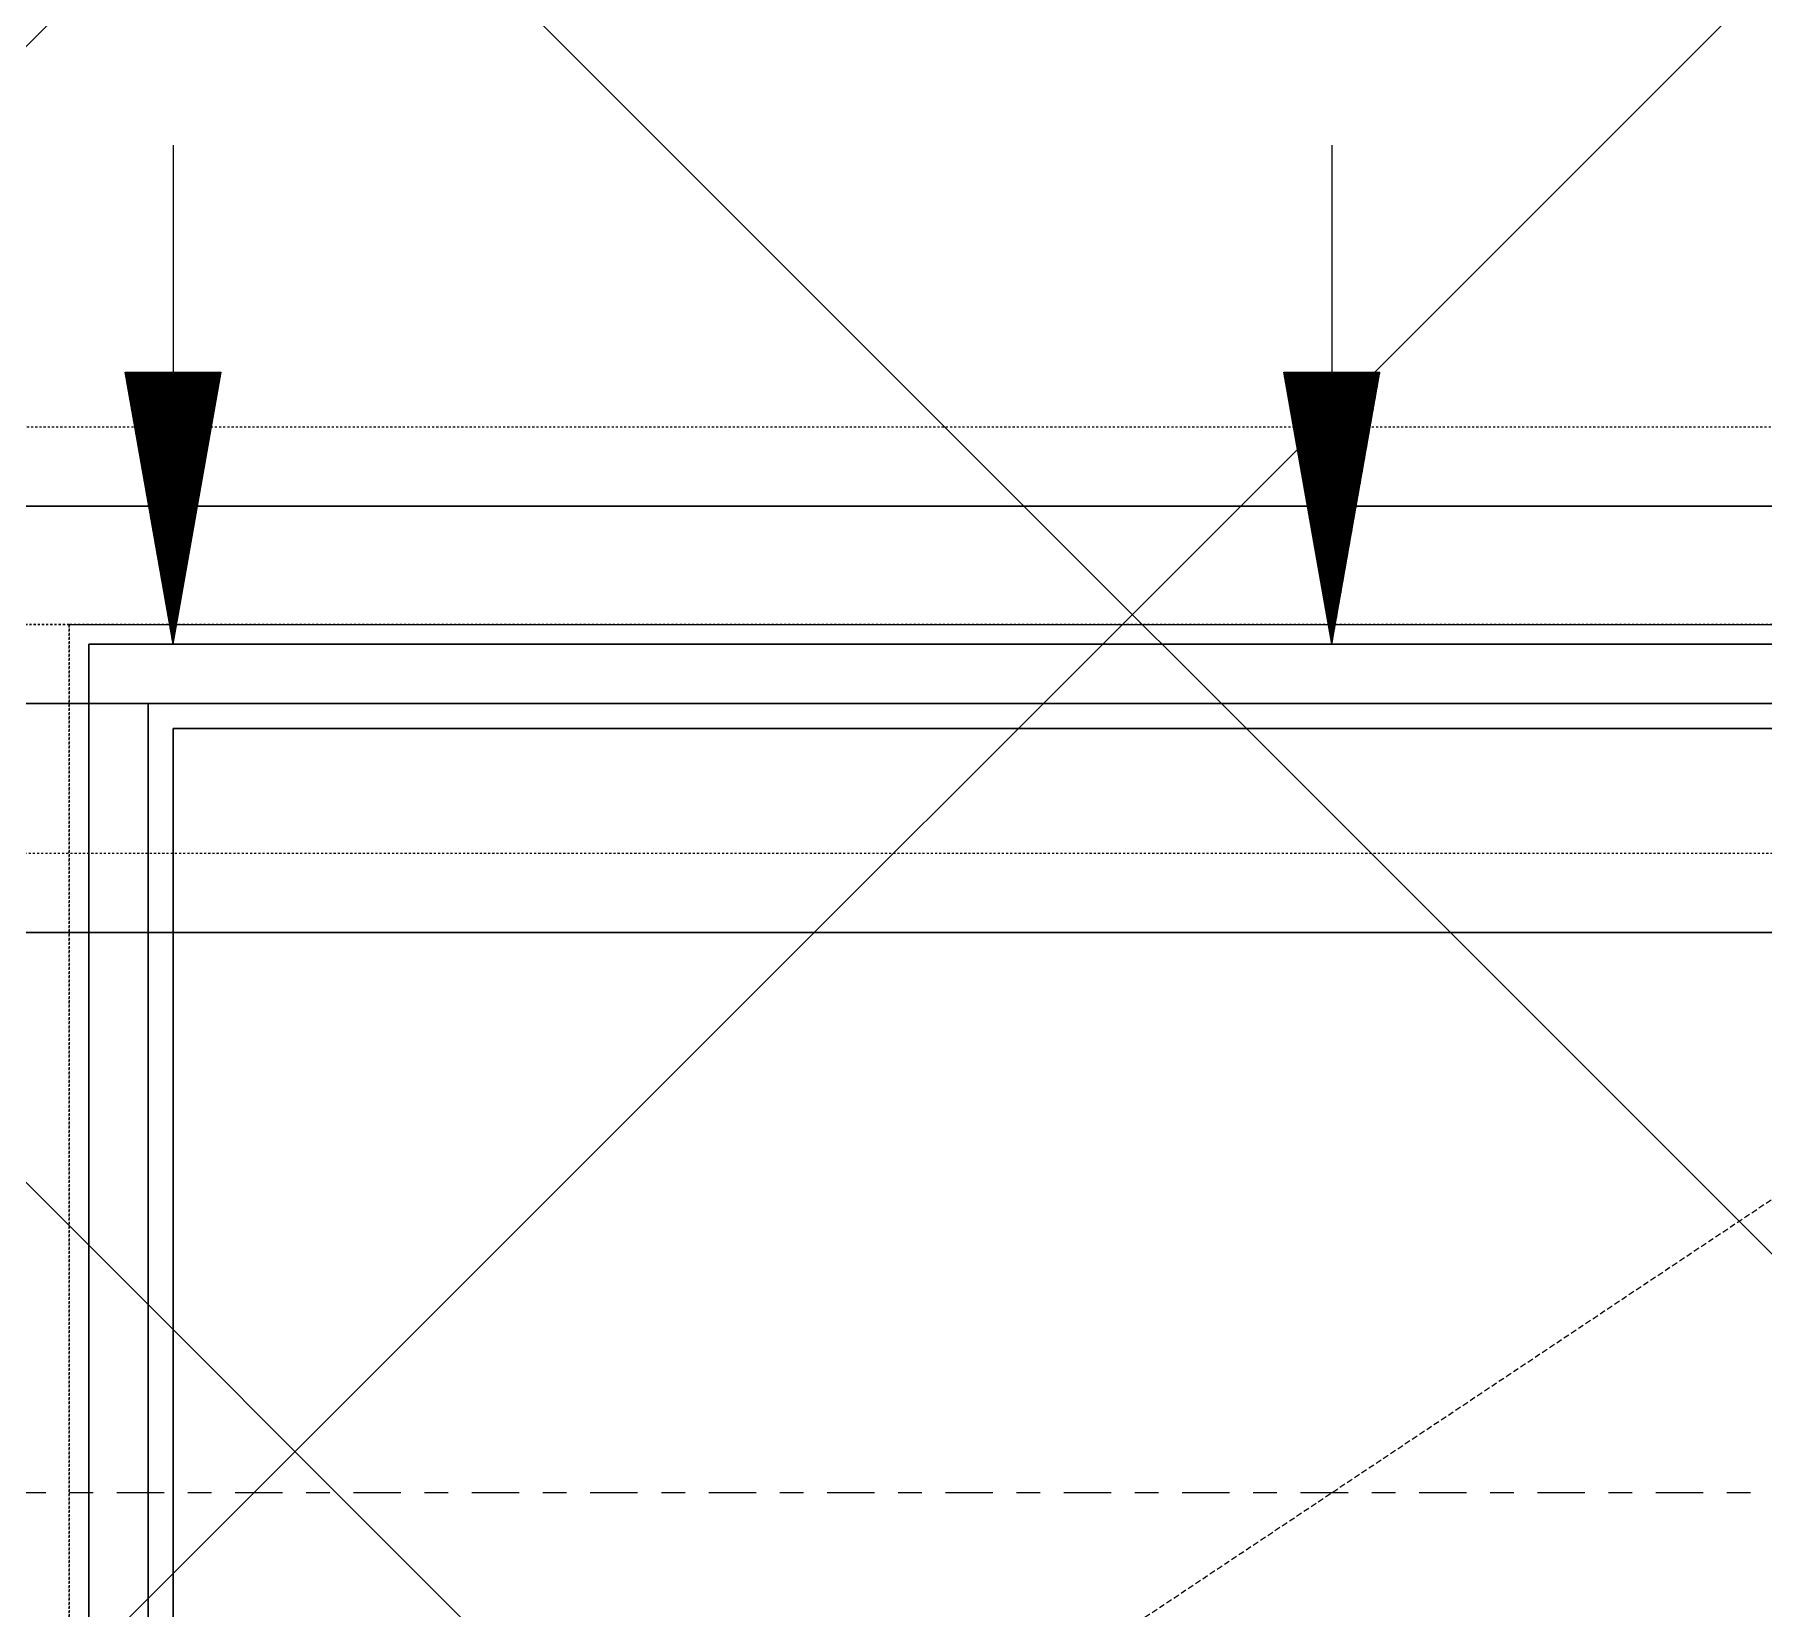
# Model space of a CAD drawing. Header units: inches. Extents: x -83664 to 20107, y -47222 to 19398.
# Drawn here: x -31031.5 to -30593.4, y -34347.9 to -33949.1 of the extents above; entities that cross this region are included whole.
import ezdxf

# ---------------------------------------------------------------- set-up
doc = ezdxf.new("R2010")
doc.units = ezdxf.units.IN
doc.header["$MEASUREMENT"] = 0
for name, pattern in [('Center', [29.999999, 12, -6, 6, -6]), ('Hidden 0_50', [1.0584, 0.5292, -0.5292]), ('Hidden 1_5', [2.2, 1.5, -0.7])]:
    doc.linetypes.add(name, pattern=pattern)
for name, color, linetype, lineweight in [('A-DETL-GENF', 7, 'Continuous', 9), ('M-HVAC-CDFF', 7, 'Continuous', 9), ('M-HVAC-DUCT-ANNO', 7, 'Continuous', 9), ('M-HVAC-DUCT-CNTR', 7, 'Center', 9)]:
    doc.layers.add(name, color=color, linetype=linetype, lineweight=lineweight)
doc.layers.add('M-HVAC-DUCT', color=7, linetype='Continuous', lineweight=9, true_color=0xffe97f)

# ---------------------------------------------------------------- blocks, each defined once
blk = doc.blocks.new('GCE-AT-Return Register Grille Rectangular - 600x400-8275311-FIRST FLOOR AC CONDITIONING LAYOUT - PART A')
at = {"layer": 'A-DETL-GENF', "color": 6, "true_color": 0xff00ff}
for p, q in [((113940.28, 64395.14), (113940.28, 64337.64)), ((114233.93, 64395.14), (114233.93, 64337.64)), ((113940.28, 64268.67), (113928.12, 64337.64)), ((113928.12, 64337.64), (113952.44, 64337.64)), ((113940.28, 64268.67), (113928.12, 64337.64)), ((113928.18, 64337.29), (113928.18, 64337.64)), ((113928.28, 64336.72), (113928.28, 64337.64)), ((113928.38, 64336.16), (113928.38, 64337.64)), ((113928.48, 64335.59), (113928.48, 64337.64)), ((113928.58, 64335.02), (113928.58, 64337.64)), ((113928.68, 64334.46), (113928.68, 64337.64)), ((113928.78, 64333.89), (113928.78, 64337.64)), ((113928.88, 64333.32), (113928.88, 64337.64)), ((113928.98, 64332.75), (113928.98, 64337.64)), ((113929.08, 64332.19), (113929.08, 64337.64)), ((113929.18, 64331.62), (113929.18, 64337.64)), ((113929.28, 64331.05), (113929.28, 64337.64)), ((113929.38, 64330.49), (113929.38, 64337.64)), ((113929.48, 64329.92), (113929.48, 64337.64)), ((113929.58, 64329.35), (113929.58, 64337.64)), ((113929.68, 64328.78), (113929.68, 64337.64)), ((113929.78, 64328.22), (113929.78, 64337.64)), ((113929.88, 64327.65), (113929.88, 64337.64)), ((113929.98, 64327.08), (113929.98, 64337.64)), ((113930.08, 64326.52), (113930.08, 64337.64)), ((113930.18, 64325.95), (113930.18, 64337.64)), ((113930.28, 64325.38), (113930.28, 64337.64)), ((113930.38, 64324.81), (113930.38, 64337.64)), ((113930.48, 64324.25), (113930.48, 64337.64)), ((113930.58, 64323.68), (113930.58, 64337.64)), ((113930.68, 64323.11), (113930.68, 64337.64)), ((113930.78, 64322.55), (113930.78, 64337.64)), ((113930.88, 64321.98), (113930.88, 64337.64)), ((113930.98, 64321.41), (113930.98, 64337.64)), ((113931.08, 64320.85), (113931.08, 64337.64)), ((113931.18, 64320.28), (113931.18, 64337.64)), ((113931.28, 64319.71), (113931.28, 64337.64)), ((113931.38, 64319.14), (113931.38, 64337.64)), ((113931.48, 64318.58), (113931.48, 64337.64)), ((113931.58, 64318.01), (113931.58, 64337.64)), ((113931.68, 64317.44), (113931.68, 64337.64)), ((113931.78, 64316.88), (113931.78, 64337.64)), ((113931.88, 64316.31), (113931.88, 64337.64)), ((113931.98, 64315.74), (113931.98, 64337.64)), ((113932.08, 64315.17), (113932.08, 64337.64)), ((113932.18, 64314.61), (113932.18, 64337.64)), ((113932.28, 64314.04), (113932.28, 64337.64)), ((113932.38, 64313.47), (113932.38, 64337.64)), ((113932.48, 64312.91), (113932.48, 64337.64)), ((113932.58, 64312.34), (113932.58, 64337.64)), ((113932.68, 64311.77), (113932.68, 64337.64)), ((113932.78, 64311.2), (113932.78, 64337.64)), ((113932.88, 64310.64), (113932.88, 64337.64)), ((113932.98, 64310.07), (113932.98, 64337.64)), ((113933.08, 64309.5), (113933.08, 64337.64)), ((113933.18, 64308.94), (113933.18, 64337.64)), ((113933.28, 64308.37), (113933.28, 64337.64)), ((113933.38, 64307.8), (113933.38, 64337.64)), ((113933.48, 64307.23), (113933.48, 64337.64)), ((113933.58, 64306.67), (113933.58, 64337.64)), ((113933.68, 64306.1), (113933.68, 64337.64)), ((113933.78, 64305.53), (113933.78, 64337.64)), ((113933.88, 64304.97), (113933.88, 64337.64)), ((113933.98, 64304.4), (113933.98, 64337.64)), ((113934.08, 64303.83), (113934.08, 64337.64)), ((113934.18, 64303.26), (113934.18, 64337.64)), ((113934.28, 64302.7), (113934.28, 64337.64)), ((113934.38, 64302.13), (113934.38, 64337.64)), ((113934.48, 64301.56), (113934.48, 64337.64)), ((113934.58, 64301), (113934.58, 64337.64)), ((113934.68, 64300.43), (113934.68, 64337.64)), ((113934.78, 64299.86), (113934.78, 64337.64)), ((113934.88, 64299.29), (113934.88, 64337.64)), ((113934.98, 64298.73), (113934.98, 64337.64)), ((113935.08, 64298.16), (113935.08, 64337.64)), ((113935.18, 64297.59), (113935.18, 64337.64)), ((113935.28, 64297.03), (113935.28, 64337.64)), ((113935.38, 64296.46), (113935.38, 64337.64)), ((113935.48, 64295.89), (113935.48, 64337.64)), ((113935.58, 64295.32), (113935.58, 64337.64)), ((113935.68, 64294.76), (113935.68, 64337.64)), ((113935.78, 64294.19), (113935.78, 64337.64)), ((113935.88, 64293.62), (113935.88, 64337.64)), ((113935.98, 64293.06), (113935.98, 64337.64)), ((113936.08, 64292.49), (113936.08, 64337.64)), ((113936.18, 64291.92), (113936.18, 64337.64)), ((113936.28, 64291.35), (113936.28, 64337.64)), ((113936.38, 64290.79), (113936.38, 64337.64)), ((113936.48, 64290.22), (113936.48, 64337.64)), ((113936.58, 64289.65), (113936.58, 64337.64)), ((113936.68, 64289.09), (113936.68, 64337.64)), ((113936.78, 64288.52), (113936.78, 64337.64)), ((113936.88, 64287.95), (113936.88, 64337.64)), ((113936.98, 64287.38), (113936.98, 64337.64)), ((113937.08, 64286.82), (113937.08, 64337.64)), ((113937.18, 64286.25), (113937.18, 64337.64)), ((113937.28, 64285.68), (113937.28, 64337.64)), ((113937.38, 64285.12), (113937.38, 64337.64)), ((113937.48, 64284.55), (113937.48, 64337.64)), ((113937.58, 64283.98), (113937.58, 64337.64)), ((113937.68, 64283.41), (113937.68, 64337.64)), ((113937.78, 64282.85), (113937.78, 64337.64)), ((113937.88, 64282.28), (113937.88, 64337.64)), ((113937.98, 64281.71), (113937.98, 64337.64)), ((113938.08, 64281.15), (113938.08, 64337.64)), ((113938.18, 64280.58), (113938.18, 64337.64)), ((113938.28, 64280.01), (113938.28, 64337.64)), ((113938.38, 64279.44), (113938.38, 64337.64)), ((113938.48, 64278.88), (113938.48, 64337.64)), ((113938.58, 64278.31), (113938.58, 64337.64)), ((113938.68, 64277.74), (113938.68, 64337.64)), ((113938.78, 64277.18), (113938.78, 64337.64)), ((113938.88, 64276.61), (113938.88, 64337.64)), ((113938.98, 64276.04), (113938.98, 64337.64)), ((113939.08, 64275.47), (113939.08, 64337.64)), ((113939.18, 64274.91), (113939.18, 64337.64)), ((113939.28, 64274.34), (113939.28, 64337.64)), ((113939.38, 64273.77), (113939.38, 64337.64)), ((113939.48, 64273.21), (113939.48, 64337.64)), ((113939.58, 64272.64), (113939.58, 64337.64)), ((113939.68, 64272.07), (113939.68, 64337.64)), ((113939.78, 64271.5), (113939.78, 64337.64)), ((113939.88, 64270.94), (113939.88, 64337.64)), ((113939.98, 64270.37), (113939.98, 64337.64)), ((113940.08, 64269.8), (113940.08, 64337.64)), ((113940.18, 64269.24), (113940.18, 64337.64)), ((113940.28, 64268.67), (113952.44, 64337.64)), ((113940.28, 64268.67), (113940.28, 64337.64)), ((113940.28, 64268.67), (113940.28, 64337.64)), ((113940.38, 64269.24), (113940.38, 64337.64)), ((113940.48, 64269.8), (113940.48, 64337.64)), ((113940.58, 64270.37), (113940.58, 64337.64)), ((113940.68, 64270.94), (113940.68, 64337.64)), ((113940.78, 64271.5), (113940.78, 64337.64)), ((113940.88, 64272.07), (113940.88, 64337.64)), ((113940.98, 64272.64), (113940.98, 64337.64)), ((113941.08, 64273.21), (113941.08, 64337.64)), ((113941.18, 64273.77), (113941.18, 64337.64)), ((113941.28, 64274.34), (113941.28, 64337.64)), ((113941.38, 64274.91), (113941.38, 64337.64)), ((113941.48, 64275.47), (113941.48, 64337.64)), ((113941.58, 64276.04), (113941.58, 64337.64)), ((113941.68, 64276.61), (113941.68, 64337.64)), ((113941.78, 64277.18), (113941.78, 64337.64)), ((113941.88, 64277.74), (113941.88, 64337.64)), ((113941.98, 64278.31), (113941.98, 64337.64)), ((113942.08, 64278.88), (113942.08, 64337.64)), ((113942.18, 64279.44), (113942.18, 64337.64)), ((113942.28, 64280.01), (113942.28, 64337.64)), ((113942.38, 64280.58), (113942.38, 64337.64)), ((113942.48, 64281.15), (113942.48, 64337.64)), ((113942.58, 64281.71), (113942.58, 64337.64)), ((113942.68, 64282.28), (113942.68, 64337.64)), ((113942.78, 64282.85), (113942.78, 64337.64)), ((113942.88, 64283.41), (113942.88, 64337.64)), ((113942.98, 64283.98), (113942.98, 64337.64)), ((113943.08, 64284.55), (113943.08, 64337.64)), ((113943.18, 64285.12), (113943.18, 64337.64)), ((113943.28, 64285.68), (113943.28, 64337.64)), ((113943.38, 64286.25), (113943.38, 64337.64)), ((113943.48, 64286.82), (113943.48, 64337.64)), ((113943.58, 64287.38), (113943.58, 64337.64)), ((113943.68, 64287.95), (113943.68, 64337.64)), ((113943.78, 64288.52), (113943.78, 64337.64)), ((113943.88, 64289.09), (113943.88, 64337.64)), ((113943.98, 64289.65), (113943.98, 64337.64)), ((113944.08, 64290.22), (113944.08, 64337.64)), ((113944.18, 64290.79), (113944.18, 64337.64)), ((113944.28, 64291.35), (113944.28, 64337.64)), ((113944.38, 64291.92), (113944.38, 64337.64)), ((113944.48, 64292.49), (113944.48, 64337.64)), ((113944.58, 64293.06), (113944.58, 64337.64)), ((113944.68, 64293.62), (113944.68, 64337.64)), ((113944.78, 64294.19), (113944.78, 64337.64)), ((113944.88, 64294.76), (113944.88, 64337.64)), ((113944.98, 64295.32), (113944.98, 64337.64)), ((113945.08, 64295.89), (113945.08, 64337.64)), ((113945.18, 64296.46), (113945.18, 64337.64)), ((113945.28, 64297.03), (113945.28, 64337.64)), ((113945.38, 64297.59), (113945.38, 64337.64)), ((113945.48, 64298.16), (113945.48, 64337.64)), ((113945.58, 64298.73), (113945.58, 64337.64)), ((113945.68, 64299.29), (113945.68, 64337.64)), ((113945.78, 64299.86), (113945.78, 64337.64)), ((113945.88, 64300.43), (113945.88, 64337.64)), ((113945.98, 64301), (113945.98, 64337.64)), ((113946.08, 64301.56), (113946.08, 64337.64)), ((113946.18, 64302.13), (113946.18, 64337.64)), ((113946.28, 64302.7), (113946.28, 64337.64)), ((113946.38, 64303.26), (113946.38, 64337.64)), ((113946.48, 64303.83), (113946.48, 64337.64)), ((113946.58, 64304.4), (113946.58, 64337.64)), ((113946.68, 64304.97), (113946.68, 64337.64)), ((113946.78, 64305.53), (113946.78, 64337.64)), ((113946.88, 64306.1), (113946.88, 64337.64)), ((113946.98, 64306.67), (113946.98, 64337.64)), ((113947.08, 64307.23), (113947.08, 64337.64)), ((113947.18, 64307.8), (113947.18, 64337.64)), ((113947.28, 64308.37), (113947.28, 64337.64)), ((113947.38, 64308.94), (113947.38, 64337.64)), ((113947.48, 64309.5), (113947.48, 64337.64)), ((113947.58, 64310.07), (113947.58, 64337.64)), ((113947.68, 64310.64), (113947.68, 64337.64)), ((113947.78, 64311.2), (113947.78, 64337.64)), ((113947.88, 64311.77), (113947.88, 64337.64)), ((113947.98, 64312.34), (113947.98, 64337.64)), ((113948.08, 64312.91), (113948.08, 64337.64)), ((113948.18, 64313.47), (113948.18, 64337.64)), ((113948.28, 64314.04), (113948.28, 64337.64)), ((113948.38, 64314.61), (113948.38, 64337.64)), ((113948.48, 64315.17), (113948.48, 64337.64)), ((113948.58, 64315.74), (113948.58, 64337.64)), ((113948.68, 64316.31), (113948.68, 64337.64)), ((113948.78, 64316.88), (113948.78, 64337.64)), ((113948.88, 64317.44), (113948.88, 64337.64)), ((113948.98, 64318.01), (113948.98, 64337.64)), ((113949.08, 64318.58), (113949.08, 64337.64)), ((113949.18, 64319.14), (113949.18, 64337.64)), ((113949.28, 64319.71), (113949.28, 64337.64)), ((113949.38, 64320.28), (113949.38, 64337.64)), ((113949.48, 64320.85), (113949.48, 64337.64)), ((113949.58, 64321.41), (113949.58, 64337.64)), ((113949.68, 64321.98), (113949.68, 64337.64)), ((113949.78, 64322.55), (113949.78, 64337.64)), ((113949.88, 64323.11), (113949.88, 64337.64)), ((113949.98, 64323.68), (113949.98, 64337.64)), ((113950.08, 64324.25), (113950.08, 64337.64)), ((113950.18, 64324.81), (113950.18, 64337.64)), ((113950.28, 64325.38), (113950.28, 64337.64)), ((113950.38, 64325.95), (113950.38, 64337.64)), ((113950.48, 64326.52), (113950.48, 64337.64)), ((113950.58, 64327.08), (113950.58, 64337.64)), ((113950.68, 64327.65), (113950.68, 64337.64)), ((113950.78, 64328.22), (113950.78, 64337.64)), ((113950.88, 64328.78), (113950.88, 64337.64)), ((113950.98, 64329.35), (113950.98, 64337.64)), ((113951.08, 64329.92), (113951.08, 64337.64)), ((113951.18, 64330.49), (113951.18, 64337.64)), ((113951.28, 64331.05), (113951.28, 64337.64)), ((113951.38, 64331.62), (113951.38, 64337.64)), ((113951.48, 64332.19), (113951.48, 64337.64)), ((113951.58, 64332.75), (113951.58, 64337.64)), ((113951.68, 64333.32), (113951.68, 64337.64)), ((113951.78, 64333.89), (113951.78, 64337.64)), ((113951.88, 64334.46), (113951.88, 64337.64)), ((113951.98, 64335.02), (113951.98, 64337.64)), ((113952.08, 64335.59), (113952.08, 64337.64)), ((113952.18, 64336.16), (113952.18, 64337.64)), ((113952.28, 64336.72), (113952.28, 64337.64)), ((113952.38, 64337.29), (113952.38, 64337.64)), ((114233.93, 64268.67), (114221.77, 64337.64)), ((114221.77, 64337.64), (114246.09, 64337.64)), ((114233.93, 64268.67), (114221.77, 64337.64)), ((114221.83, 64337.29), (114221.83, 64337.64)), ((114221.93, 64336.72), (114221.93, 64337.64)), ((114222.03, 64336.16), (114222.03, 64337.64)), ((114222.13, 64335.59), (114222.13, 64337.64)), ((114222.23, 64335.02), (114222.23, 64337.64)), ((114222.33, 64334.46), (114222.33, 64337.64)), ((114222.43, 64333.89), (114222.43, 64337.64)), ((114222.53, 64333.32), (114222.53, 64337.64)), ((114222.63, 64332.75), (114222.63, 64337.64)), ((114222.73, 64332.19), (114222.73, 64337.64)), ((114222.83, 64331.62), (114222.83, 64337.64)), ((114222.93, 64331.05), (114222.93, 64337.64)), ((114223.03, 64330.49), (114223.03, 64337.64)), ((114223.13, 64329.92), (114223.13, 64337.64)), ((114223.23, 64329.35), (114223.23, 64337.64)), ((114223.33, 64328.78), (114223.33, 64337.64)), ((114223.43, 64328.22), (114223.43, 64337.64)), ((114223.53, 64327.65), (114223.53, 64337.64)), ((114223.63, 64327.08), (114223.63, 64337.64)), ((114223.73, 64326.52), (114223.73, 64337.64)), ((114223.83, 64325.95), (114223.83, 64337.64)), ((114223.93, 64325.38), (114223.93, 64337.64)), ((114224.03, 64324.81), (114224.03, 64337.64)), ((114224.13, 64324.25), (114224.13, 64337.64)), ((114224.23, 64323.68), (114224.23, 64337.64)), ((114224.33, 64323.11), (114224.33, 64337.64)), ((114224.43, 64322.55), (114224.43, 64337.64)), ((114224.53, 64321.98), (114224.53, 64337.64)), ((114224.63, 64321.41), (114224.63, 64337.64)), ((114224.73, 64320.85), (114224.73, 64337.64)), ((114224.83, 64320.28), (114224.83, 64337.64)), ((114224.93, 64319.71), (114224.93, 64337.64)), ((114225.03, 64319.14), (114225.03, 64337.64)), ((114225.13, 64318.58), (114225.13, 64337.64)), ((114225.23, 64318.01), (114225.23, 64337.64)), ((114225.33, 64317.44), (114225.33, 64337.64)), ((114225.43, 64316.88), (114225.43, 64337.64)), ((114225.53, 64316.31), (114225.53, 64337.64)), ((114225.63, 64315.74), (114225.63, 64337.64)), ((114225.73, 64315.17), (114225.73, 64337.64)), ((114225.83, 64314.61), (114225.83, 64337.64)), ((114225.93, 64314.04), (114225.93, 64337.64)), ((114226.03, 64313.47), (114226.03, 64337.64)), ((114226.13, 64312.91), (114226.13, 64337.64)), ((114226.23, 64312.34), (114226.23, 64337.64)), ((114226.33, 64311.77), (114226.33, 64337.64)), ((114226.43, 64311.2), (114226.43, 64337.64)), ((114226.53, 64310.64), (114226.53, 64337.64)), ((114226.63, 64310.07), (114226.63, 64337.64)), ((114226.73, 64309.5), (114226.73, 64337.64)), ((114226.83, 64308.94), (114226.83, 64337.64)), ((114226.93, 64308.37), (114226.93, 64337.64)), ((114227.03, 64307.8), (114227.03, 64337.64)), ((114227.13, 64307.23), (114227.13, 64337.64)), ((114227.23, 64306.67), (114227.23, 64337.64)), ((114227.33, 64306.1), (114227.33, 64337.64)), ((114227.43, 64305.53), (114227.43, 64337.64)), ((114227.53, 64304.97), (114227.53, 64337.64)), ((114227.63, 64304.4), (114227.63, 64337.64)), ((114227.73, 64303.83), (114227.73, 64337.64)), ((114227.83, 64303.26), (114227.83, 64337.64)), ((114227.93, 64302.7), (114227.93, 64337.64)), ((114228.03, 64302.13), (114228.03, 64337.64)), ((114228.13, 64301.56), (114228.13, 64337.64)), ((114228.23, 64301), (114228.23, 64337.64)), ((114228.33, 64300.43), (114228.33, 64337.64)), ((114228.43, 64299.86), (114228.43, 64337.64)), ((114228.53, 64299.29), (114228.53, 64337.64)), ((114228.63, 64298.73), (114228.63, 64337.64)), ((114228.73, 64298.16), (114228.73, 64337.64)), ((114228.83, 64297.59), (114228.83, 64337.64)), ((114228.93, 64297.03), (114228.93, 64337.64)), ((114229.03, 64296.46), (114229.03, 64337.64)), ((114229.13, 64295.89), (114229.13, 64337.64)), ((114229.23, 64295.32), (114229.23, 64337.64)), ((114229.33, 64294.76), (114229.33, 64337.64)), ((114229.43, 64294.19), (114229.43, 64337.64)), ((114229.53, 64293.62), (114229.53, 64337.64)), ((114229.63, 64293.06), (114229.63, 64337.64)), ((114229.73, 64292.49), (114229.73, 64337.64)), ((114229.83, 64291.92), (114229.83, 64337.64)), ((114229.93, 64291.35), (114229.93, 64337.64)), ((114230.03, 64290.79), (114230.03, 64337.64)), ((114230.13, 64290.22), (114230.13, 64337.64)), ((114230.23, 64289.65), (114230.23, 64337.64)), ((114230.33, 64289.09), (114230.33, 64337.64)), ((114230.43, 64288.52), (114230.43, 64337.64)), ((114230.53, 64287.95), (114230.53, 64337.64)), ((114230.63, 64287.38), (114230.63, 64337.64)), ((114230.73, 64286.82), (114230.73, 64337.64)), ((114230.83, 64286.25), (114230.83, 64337.64)), ((114230.93, 64285.68), (114230.93, 64337.64)), ((114231.03, 64285.12), (114231.03, 64337.64)), ((114231.13, 64284.55), (114231.13, 64337.64)), ((114231.23, 64283.98), (114231.23, 64337.64)), ((114231.33, 64283.41), (114231.33, 64337.64)), ((114231.43, 64282.85), (114231.43, 64337.64)), ((114231.53, 64282.28), (114231.53, 64337.64)), ((114231.63, 64281.71), (114231.63, 64337.64)), ((114231.73, 64281.15), (114231.73, 64337.64)), ((114231.83, 64280.58), (114231.83, 64337.64)), ((114231.93, 64280.01), (114231.93, 64337.64)), ((114232.03, 64279.44), (114232.03, 64337.64)), ((114232.13, 64278.88), (114232.13, 64337.64)), ((114232.23, 64278.31), (114232.23, 64337.64)), ((114232.33, 64277.74), (114232.33, 64337.64)), ((114232.43, 64277.18), (114232.43, 64337.64)), ((114232.53, 64276.61), (114232.53, 64337.64)), ((114232.63, 64276.04), (114232.63, 64337.64)), ((114232.73, 64275.47), (114232.73, 64337.64)), ((114232.83, 64274.91), (114232.83, 64337.64)), ((114232.93, 64274.34), (114232.93, 64337.64)), ((114233.03, 64273.77), (114233.03, 64337.64)), ((114233.13, 64273.21), (114233.13, 64337.64)), ((114233.23, 64272.64), (114233.23, 64337.64)), ((114233.33, 64272.07), (114233.33, 64337.64)), ((114233.43, 64271.5), (114233.43, 64337.64)), ((114233.53, 64270.94), (114233.53, 64337.64)), ((114233.63, 64270.37), (114233.63, 64337.64)), ((114233.73, 64269.8), (114233.73, 64337.64)), ((114233.83, 64269.24), (114233.83, 64337.64)), ((114233.93, 64268.67), (114246.09, 64337.64)), ((114233.93, 64268.67), (114233.93, 64337.64)), ((114233.93, 64268.67), (114233.93, 64337.64)), ((114234.03, 64269.24), (114234.03, 64337.64)), ((114234.13, 64269.8), (114234.13, 64337.64)), ((114234.23, 64270.37), (114234.23, 64337.64)), ((114234.33, 64270.94), (114234.33, 64337.64)), ((114234.43, 64271.5), (114234.43, 64337.64)), ((114234.53, 64272.07), (114234.53, 64337.64)), ((114234.63, 64272.64), (114234.63, 64337.64)), ((114234.73, 64273.21), (114234.73, 64337.64)), ((114234.83, 64273.77), (114234.83, 64337.64)), ((114234.93, 64274.34), (114234.93, 64337.64)), ((114235.03, 64274.91), (114235.03, 64337.64)), ((114235.13, 64275.47), (114235.13, 64337.64)), ((114235.23, 64276.04), (114235.23, 64337.64)), ((114235.33, 64276.61), (114235.33, 64337.64)), ((114235.43, 64277.18), (114235.43, 64337.64)), ((114235.53, 64277.74), (114235.53, 64337.64)), ((114235.63, 64278.31), (114235.63, 64337.64)), ((114235.73, 64278.88), (114235.73, 64337.64)), ((114235.83, 64279.44), (114235.83, 64337.64)), ((114235.93, 64280.01), (114235.93, 64337.64)), ((114236.03, 64280.58), (114236.03, 64337.64)), ((114236.13, 64281.15), (114236.13, 64337.64)), ((114236.23, 64281.71), (114236.23, 64337.64)), ((114236.33, 64282.28), (114236.33, 64337.64)), ((114236.43, 64282.85), (114236.43, 64337.64)), ((114236.53, 64283.41), (114236.53, 64337.64)), ((114236.63, 64283.98), (114236.63, 64337.64)), ((114236.73, 64284.55), (114236.73, 64337.64)), ((114236.83, 64285.12), (114236.83, 64337.64)), ((114236.93, 64285.68), (114236.93, 64337.64)), ((114237.03, 64286.25), (114237.03, 64337.64)), ((114237.13, 64286.82), (114237.13, 64337.64)), ((114237.23, 64287.38), (114237.23, 64337.64)), ((114237.33, 64287.95), (114237.33, 64337.64)), ((114237.43, 64288.52), (114237.43, 64337.64)), ((114237.53, 64289.09), (114237.53, 64337.64)), ((114237.63, 64289.65), (114237.63, 64337.64)), ((114237.73, 64290.22), (114237.73, 64337.64)), ((114237.83, 64290.79), (114237.83, 64337.64)), ((114237.93, 64291.35), (114237.93, 64337.64)), ((114238.03, 64291.92), (114238.03, 64337.64)), ((114238.13, 64292.49), (114238.13, 64337.64)), ((114238.23, 64293.06), (114238.23, 64337.64)), ((114238.33, 64293.62), (114238.33, 64337.64)), ((114238.43, 64294.19), (114238.43, 64337.64)), ((114238.53, 64294.76), (114238.53, 64337.64)), ((114238.63, 64295.32), (114238.63, 64337.64)), ((114238.73, 64295.89), (114238.73, 64337.64)), ((114238.83, 64296.46), (114238.83, 64337.64)), ((114238.93, 64297.03), (114238.93, 64337.64)), ((114239.03, 64297.59), (114239.03, 64337.64)), ((114239.13, 64298.16), (114239.13, 64337.64)), ((114239.23, 64298.73), (114239.23, 64337.64)), ((114239.33, 64299.29), (114239.33, 64337.64)), ((114239.43, 64299.86), (114239.43, 64337.64)), ((114239.53, 64300.43), (114239.53, 64337.64)), ((114239.63, 64301), (114239.63, 64337.64)), ((114239.73, 64301.56), (114239.73, 64337.64)), ((114239.83, 64302.13), (114239.83, 64337.64)), ((114239.93, 64302.7), (114239.93, 64337.64)), ((114240.03, 64303.26), (114240.03, 64337.64)), ((114240.13, 64303.83), (114240.13, 64337.64)), ((114240.23, 64304.4), (114240.23, 64337.64)), ((114240.33, 64304.97), (114240.33, 64337.64)), ((114240.43, 64305.53), (114240.43, 64337.64)), ((114240.53, 64306.1), (114240.53, 64337.64)), ((114240.63, 64306.67), (114240.63, 64337.64)), ((114240.73, 64307.23), (114240.73, 64337.64)), ((114240.83, 64307.8), (114240.83, 64337.64)), ((114240.93, 64308.37), (114240.93, 64337.64)), ((114241.03, 64308.94), (114241.03, 64337.64)), ((114241.13, 64309.5), (114241.13, 64337.64)), ((114241.23, 64310.07), (114241.23, 64337.64)), ((114241.33, 64310.64), (114241.33, 64337.64)), ((114241.43, 64311.2), (114241.43, 64337.64)), ((114241.53, 64311.77), (114241.53, 64337.64)), ((114241.63, 64312.34), (114241.63, 64337.64)), ((114241.73, 64312.91), (114241.73, 64337.64)), ((114241.83, 64313.47), (114241.83, 64337.64)), ((114241.93, 64314.04), (114241.93, 64337.64)), ((114242.03, 64314.61), (114242.03, 64337.64)), ((114242.13, 64315.17), (114242.13, 64337.64)), ((114242.23, 64315.74), (114242.23, 64337.64)), ((114242.33, 64316.31), (114242.33, 64337.64)), ((114242.43, 64316.88), (114242.43, 64337.64)), ((114242.53, 64317.44), (114242.53, 64337.64)), ((114242.63, 64318.01), (114242.63, 64337.64)), ((114242.73, 64318.58), (114242.73, 64337.64)), ((114242.83, 64319.14), (114242.83, 64337.64)), ((114242.93, 64319.71), (114242.93, 64337.64)), ((114243.03, 64320.28), (114243.03, 64337.64)), ((114243.13, 64320.85), (114243.13, 64337.64)), ((114243.23, 64321.41), (114243.23, 64337.64)), ((114243.33, 64321.98), (114243.33, 64337.64)), ((114243.43, 64322.55), (114243.43, 64337.64)), ((114243.53, 64323.11), (114243.53, 64337.64)), ((114243.63, 64323.68), (114243.63, 64337.64)), ((114243.73, 64324.25), (114243.73, 64337.64)), ((114243.83, 64324.81), (114243.83, 64337.64)), ((114243.93, 64325.38), (114243.93, 64337.64)), ((114244.03, 64325.95), (114244.03, 64337.64)), ((114244.13, 64326.52), (114244.13, 64337.64)), ((114244.23, 64327.08), (114244.23, 64337.64)), ((114244.33, 64327.65), (114244.33, 64337.64)), ((114244.43, 64328.22), (114244.43, 64337.64)), ((114244.53, 64328.78), (114244.53, 64337.64)), ((114244.63, 64329.35), (114244.63, 64337.64)), ((114244.73, 64329.92), (114244.73, 64337.64)), ((114244.83, 64330.49), (114244.83, 64337.64)), ((114244.93, 64331.05), (114244.93, 64337.64)), ((114245.03, 64331.62), (114245.03, 64337.64)), ((114245.13, 64332.19), (114245.13, 64337.64)), ((114245.23, 64332.75), (114245.23, 64337.64)), ((114245.33, 64333.32), (114245.33, 64337.64)), ((114245.43, 64333.89), (114245.43, 64337.64)), ((114245.53, 64334.46), (114245.53, 64337.64)), ((114245.63, 64335.02), (114245.63, 64337.64)), ((114245.73, 64335.59), (114245.73, 64337.64)), ((114245.83, 64336.16), (114245.83, 64337.64)), ((114245.93, 64336.72), (114245.93, 64337.64)), ((114246.03, 64337.29), (114246.03, 64337.64))]:
    blk.add_line(p, q, dxfattribs=at)
at = {"layer": 'M-HVAC-CDFF', "color": 6, "true_color": 0xff00ff}
for p, q in [((113918.93, 63838.67), (113918.93, 64268.67)), ((113918.93, 64268.67), (114548.93, 64268.67)), ((114548.93, 64268.67), (113918.93, 64268.67)), ((113918.93, 64268.67), (113918.93, 63838.67)), ((113933.93, 63853.67), (113933.93, 64253.67)), ((113933.93, 64253.67), (114533.93, 64253.67)), ((114533.93, 64253.67), (113933.93, 64253.67)), ((113933.93, 64253.67), (113933.93, 63853.67)), ((113940.28, 63860.02), (113940.28, 64247.32)), ((113940.28, 64247.32), (114527.58, 64247.32)), ((114527.58, 64247.32), (113940.28, 64247.32)), ((113940.28, 64247.32), (113940.28, 63860.02))]:
    blk.add_line(p, q, dxfattribs=at)
blk = doc.blocks.new('M_Rectangular Tap - Beveled - Standard-V19-FIRST FLOOR AC CONDITIONING LAYOUT - PART A')
at = {"layer": 'M-HVAC-DUCT', "color": 6, "true_color": 0xff00ff}
for p, q in [((113933.93, 64253.67), (113833.93, 64253.67)), ((113833.93, 64253.67), (114533.93, 64253.67)), ((113933.93, 64253.67), (114533.93, 64253.67)), ((113933.93, 63853.67), (113933.93, 64253.67))]:
    blk.add_line(p, q, dxfattribs=at)
blk = doc.blocks.new('TEMW-SMBZ-HO-BM-HVAC-00002_rvt-1-FIRST FLOOR AC CONDITIONING LAYOUT - PART A')
at = {"layer": 'M-HVAC-DUCT', "color": 6, "linetype": 'Hidden 0_50', "true_color": 0xff00ff}
for p, q in [((121171, 64323.67), (115166, 64323.67)), ((121171, 64323.67), (115166, 64323.67)), ((120433.93, 64273.67), (120333.93, 64273.67)), ((120333.93, 64273.67), (121073.93, 64273.67)), ((120433.93, 63833.67), (120433.93, 64273.67)), ((120433.93, 64273.67), (121073.93, 64273.67)), ((121073.93, 64273.67), (120433.93, 64273.67)), ((120433.93, 64273.67), (120433.93, 63833.67)), ((121073.93, 64273.67), (120433.93, 64273.67)), ((120433.93, 63833.67), (120433.93, 64273.67))]:
    blk.add_line(p, q, dxfattribs=at)
at = {"layer": 'M-HVAC-DUCT', "color": 6, "true_color": 0xff00ff}
for p, q in [((115166, 64303.67), (121171, 64303.67)), ((121171, 64303.67), (115166, 64303.67)), ((120353.93, 64253.67), (121053.93, 64253.67)), ((120353.93, 64253.67), (121053.93, 64253.67))]:
    blk.add_line(p, q, dxfattribs=at)
at = {"layer": 'M-HVAC-DUCT', "color": 30, "linetype": 'Hidden 0_50', "true_color": 0xff7f00}
blk.add_line((122040.39, 64215.62), (116057.77, 64215.62), dxfattribs=at)
blk.add_line((122040.39, 64215.62), (116057.77, 64215.62), dxfattribs=at)
at = {"layer": 'M-HVAC-DUCT', "color": 30, "true_color": 0xff7f00}
for p, q in [((116057.77, 64195.62), (122040.39, 64195.62)), ((122040.39, 64195.62), (116057.77, 64195.62))]:
    blk.add_line(p, q, dxfattribs=at)
at = {"layer": 'M-HVAC-DUCT-ANNO', "color": 6, "linetype": 'Hidden 1_5', "true_color": 0xff00ff}
for p, q in [((120453.93, 64253.67), (121053.93, 64253.67)), ((120453.93, 63853.67), (120453.93, 64253.67)), ((120453.93, 63853.67), (121053.93, 64253.67))]:
    blk.add_line(p, q, dxfattribs=at)
at = {"layer": 'M-HVAC-DUCT-CNTR', "color": 6, "true_color": 0xff00ff}
blk.add_line((115166, 64053.67), (121171, 64053.67), dxfattribs=at)
at = {"layer": 'M-HVAC-CDFF', "color": 6, "linetype": 'Hidden 0_50', "lineweight": 9, "true_color": 0xff00ff}
blk.add_blockref('GCE-AT-Return Register Grille Rectangular - 600x400-8275311-FIRST FLOOR AC CONDITIONING LAYOUT - PART A', (6520, 0), dxfattribs=at)
at = {"layer": 'M-HVAC-DUCT', "color": 6, "linetype": 'Hidden 0_50', "lineweight": 9, "true_color": 0xff00ff}
blk.add_blockref('M_Rectangular Tap - Beveled - Standard-V19-FIRST FLOOR AC CONDITIONING LAYOUT - PART A', (6520, 0), dxfattribs=at)
blk = doc.blocks.new('TEMW-SMBZ-HO-BM-HVAC-00002_rvt-2-FIRST FLOOR AC CONDITIONING LAYOUT - PART A')
at = {"layer": 'M-HVAC-DUCT', "color": 6, "linetype": 'Hidden 0_50', "true_color": 0xff00ff}
for p, q in [((121171, 64323.67), (115166, 64323.67)), ((121171, 64323.67), (115166, 64323.67)), ((120433.93, 64273.67), (120333.93, 64273.67)), ((120333.93, 64273.67), (121073.93, 64273.67)), ((120433.93, 63833.67), (120433.93, 64273.67)), ((120433.93, 64273.67), (121073.93, 64273.67)), ((121073.93, 64273.67), (120433.93, 64273.67)), ((120433.93, 64273.67), (120433.93, 63833.67)), ((121073.93, 64273.67), (120433.93, 64273.67)), ((120433.93, 63833.67), (120433.93, 64273.67))]:
    blk.add_line(p, q, dxfattribs=at)
at = {"layer": 'M-HVAC-DUCT', "color": 6, "true_color": 0xff00ff}
for p, q in [((115166, 64303.67), (121171, 64303.67)), ((121171, 64303.67), (115166, 64303.67)), ((120353.93, 64253.67), (121053.93, 64253.67)), ((120353.93, 64253.67), (121053.93, 64253.67))]:
    blk.add_line(p, q, dxfattribs=at)
at = {"layer": 'M-HVAC-DUCT', "color": 30, "linetype": 'Hidden 0_50', "true_color": 0xff7f00}
blk.add_line((122040.39, 64215.62), (116057.77, 64215.62), dxfattribs=at)
blk.add_line((122040.39, 64215.62), (116057.77, 64215.62), dxfattribs=at)
at = {"layer": 'M-HVAC-DUCT', "color": 30, "true_color": 0xff7f00}
for p, q in [((116057.77, 64195.62), (122040.39, 64195.62)), ((122040.39, 64195.62), (116057.77, 64195.62))]:
    blk.add_line(p, q, dxfattribs=at)
at = {"layer": 'M-HVAC-DUCT-ANNO', "color": 6, "linetype": 'Hidden 1_5', "true_color": 0xff00ff}
for p, q in [((120453.93, 64253.67), (121053.93, 64253.67)), ((120453.93, 63853.67), (120453.93, 64253.67)), ((120453.93, 63853.67), (121053.93, 64253.67))]:
    blk.add_line(p, q, dxfattribs=at)
at = {"layer": 'M-HVAC-DUCT-CNTR', "color": 6, "true_color": 0xff00ff}
blk.add_line((115166, 64053.67), (121171, 64053.67), dxfattribs=at)
at = {"layer": 'M-HVAC-CDFF', "color": 6, "linetype": 'Hidden 0_50', "lineweight": 9, "true_color": 0xff00ff}
blk.add_blockref('GCE-AT-Return Register Grille Rectangular - 600x400-8275311-FIRST FLOOR AC CONDITIONING LAYOUT - PART A', (6520, 0), dxfattribs=at)
at = {"layer": 'M-HVAC-DUCT', "color": 6, "linetype": 'Hidden 0_50', "lineweight": 9, "true_color": 0xff00ff}
blk.add_blockref('M_Rectangular Tap - Beveled - Standard-V19-FIRST FLOOR AC CONDITIONING LAYOUT - PART A', (6520, 0), dxfattribs=at)

msp = doc.modelspace()

# ---------------------------------------------------------------- hatches: boundary and pattern name
at = {"layer": 'A-DETL-GENF', "true_color": 0xff0000}
h = msp.add_hatch(dxfattribs=at)
h.set_pattern_fill('FP_59', color=1, style=0, pattern_type=2)
h.set_pattern_definition([(45, (-151456.65, -98372.2), (-212.13203, 212.13203), []), (135, (-151456.65, -98372.2), (-212.13203, -212.13203), [])])
h.paths.add_polyline_path([(-62993.02, -37189.54), (-27297.3, -37189.54), (-27297.3, -98.37), (-62993.02, -98.37), (-62993.02, -33332.99)])

# ---------------------------------------------------------------- block references
at = {"lineweight": 5}
for name in ['TEMW-SMBZ-HO-BM-HVAC-00002_rvt-1-FIRST FLOOR AC CONDITIONING LAYOUT - PART A', 'TEMW-SMBZ-HO-BM-HVAC-00002_rvt-2-FIRST FLOOR AC CONDITIONING LAYOUT - PART A']:
    msp.add_blockref(name, (-151456.65, -98372.21), dxfattribs=at)

doc.saveas('drawing.dxf')
